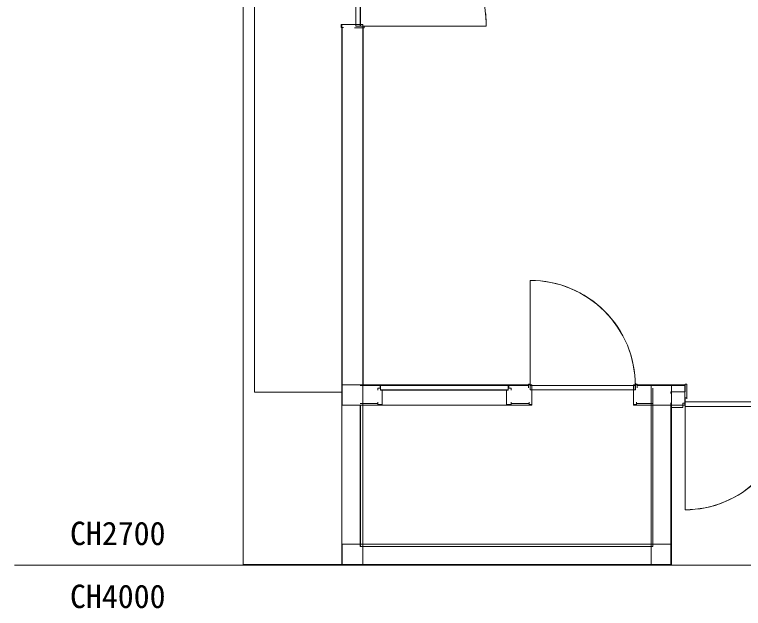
# Model space of a CAD drawing. Units: millimetres, scale not verified. Extents: x -26608 to 26608, y -19482 to 19482.
# Drawn here: x -26608 to -20156, y -10605 to -5348 of the extents above; entities that cross this region are included whole.
import ezdxf
from ezdxf.enums import TextEntityAlignment as Align

# ---------------------------------------------------------------- set-up
doc = ezdxf.new("R2010")
doc.units = ezdxf.units.MM
doc.header["$LTSCALE"] = 100
doc.layers.add('0-1___', color=7, linetype='Continuous', lineweight=18)
doc.layers.add('0-3_220418_3__________________', color=7, linetype='Continuous', lineweight=18)
doc.styles.add('ＭＳ ゴシック', font='')
doc.styles.get('ＭＳ ゴシック').set_extended_font_data('MS Gothic')

# ---------------------------------------------------------------- blocks, each defined once
blk = doc.blocks.new('____')
at = {"layer": '0-1___'}
for p, q in [((-23068.3, -5354), (-23068.3, -10138)), ((-22882.3, -10138), (-22882.3, -5354)), ((-23066.5, -5379), (-23066.5, -8724.5)), ((-21386, -8544.5), (-23066.5, -8544.5)), ((-21386, -8724.5), (-21386, -8544.5)), ((-20330.1, -8548.5), (-20330.1, -10140.5)), ((-20150.1, -10140.5), (-20150.1, -8548.5)), ((-20031.5, -8724.5), (-20031.5, -8544.5)), ((-21386, -8724.5), (-23066.5, -8724.5)), ((-20031.5, -8724.5), (-20486, -8724.5)), ((-20155.5, -10134.5), (-20155.5, -9954.5)), ((-22882.3, -10138), (-23068.3, -10138))]:
    blk.add_line(p, q, dxfattribs=at)
at = {"layer": '0-1___', "color": 5}
for p, q in [((-23943.5, -10140.5), (-25966.4, -10140.5)), ((-16116.5, -10140.5), (-20150.1, -10140.5))]:
    blk.add_line(p, q, dxfattribs=at)
at = {"layer": '0-1___'}
for points in [[(-20031.5, -8544.5), (-20486, -8544.5), (-20486, -8724.5)], [(-20155.5, -9954.5), (-23066.5, -9954.5), (-23066.5, -10134.5)]]:
    blk.add_lwpolyline(points, dxfattribs=at)
at = {"layer": '0-3_220418_3__________________'}
for p, q in [((-23943.5, -10140.5), (-23943.5, -1846.5)), ((-23841, -8609), (-23841, -3099)), ((-22905.5, -3139), (-22905.5, -5369)), ((-23076.5, -5379), (-23076.5, -5354)), ((-22882.3, -5354), (-23076.5, -5354)), ((-23054, -5379), (-23076.5, -5379)), ((-22870.5, -5384), (-22957, -5384)), ((-21790.5, -5369), (-22945.5, -5369)), ((-22880.5, -8548.5), (-22880.5, -5384)), ((-22870.5, -5384), (-22870.5, -5369)), ((-21401, -8548.5), (-21401, -7618.5)), ((-22730, -8548.5), (-22905.5, -8548.5)), ((-22751, -8589), (-22751, -8574)), ((-22730, -8574), (-22751, -8574)), ((-22730, -8574), (-22730, -8543.5)), ((-22726, -8543.5), (-22730, -8543.5)), ((-22726, -8543.5), (-22726, -8589)), ((-21596, -8548.5), (-22726, -8548.5)), ((-21596, -8589), (-21596, -8548.5)), ((-21416, -8548.5), (-21592, -8548.5)), ((-21401, -8538.5), (-21416, -8538.5)), ((-21416, -8570.5), (-21416, -8538.5)), ((-21401, -8588.5), (-21401, -8538.5)), ((-21401, -8588.5), (-21401, -8548.5)), ((-20471, -8548.5), (-21401, -8548.5)), ((-20471, -8588.5), (-20471, -8538.5)), ((-20456, -8538.5), (-20471, -8538.5)), ((-20471, -8548.5), (-20471, -8588.5)), ((-20456, -8570.5), (-20456, -8538.5)), ((-20031, -8548.5), (-20456, -8548.5)), ((-20316.5, -9973.5), (-20316.5, -8573.5)), ((-20031, -8604), (-20031, -8538.5)), ((-20016, -8538.5), (-20031, -8538.5)), ((-20016, -8538.5), (-20016, -8668.5)), ((-23066.5, -8609), (-23841, -8609)), ((-21596, -8589), (-22726, -8589)), ((-21611, -8589), (-21611, -8718)), ((-20471, -8588.5), (-21401, -8588.5)), ((-21386, -8718), (-21386, -8588.5)), ((-20486, -8718), (-20486, -8588.5)), ((-20155.5, -8619), (-20155.5, -8604)), ((-20031, -8604), (-20155.5, -8604)), ((-22751, -8708), (-22905.5, -8708)), ((-22751, -8718), (-22751, -8698)), ((-21571, -8718), (-21571, -8698)), ((-21411, -8708), (-21571, -8708)), ((-21411, -8695.5), (-21411, -8718)), ((-20461, -8695.5), (-20461, -8718)), ((-20316.5, -8708), (-20461, -8708)), ((-20155.5, -10134.5), (-20155.5, -8704)), ((-22905.5, -9973.5), (-22905.5, -8724.5)), ((-21571, -8718), (-21611, -8718)), ((-21386, -8718), (-21411, -8718)), ((-20461, -8718), (-20486, -8718)), ((-20031, -8734.5), (-20031, -9649.5)), ((-18201, -8734.5), (-20031, -8734.5)), ((-20316.5, -9973.5), (-22905.5, -9973.5)), ((-20155.5, -10134.5), (-23943.5, -10134.5)), ((-20150.1, -10140.5), (-23943.5, -10140.5)), ((-20155.5, -10134.5), (-20155.5, -10140.5))]:
    blk.add_line(p, q, dxfattribs=at)
for points in [[(-21790.5, -5369), (-21795.9, -5259.7)], [(-22945.5, -3139), (-22945.5, -5369)], [(-20471, -8548.5), (-20475.5, -8457.4), (-20488.9, -8367.1), (-20511.1, -8278.6), (-20541.8, -8192.6), (-20580.9, -8110.1), (-20627.8, -8031.8), (-20682.1, -7958.5), (-20743.4, -7890.9), (-20811.1, -7829.6), (-20884.4, -7775.3), (-20962.6, -7728.3), (-21045.2, -7689.3), (-21131.1, -7658.6), (-21219.6, -7636.4), (-21309.9, -7623), (-21401, -7618.5)], [(-21571, -8589), (-21571, -8574), (-21592, -8574), (-21592, -8543.5), (-21596, -8543.5), (-21596, -8589)], [(-22711, -8589), (-22711, -8718), (-22751, -8718)], [(-20016, -8657), (-20031, -8657), (-20031, -8704.5), (-20050, -8704.5), (-20050, -8744.5), (-20155.5, -8744.5), (-20155.5, -8704.5)], [(-18201, -8694.5), (-20031, -8694.5), (-20031, -8734.5)], [(-20031, -9649.5), (-19941.4, -9645.1), (-19852.5, -9631.9), (-19765.4, -9610.1), (-19680.9, -9579.9), (-19599.7, -9541.5), (-19522.7, -9495.3), (-19450.6, -9441.8), (-19384, -9381.5), (-19323.7, -9315), (-19270.3, -9242.9), (-19224.1, -9165.9), (-19185.7, -9084.7), (-19155.4, -9000.1), (-19133.6, -8913), (-19120.5, -8824.2), (-19116, -8734.5)]]:
    blk.add_lwpolyline(points, dxfattribs=at)

msp = doc.modelspace()

# ---------------------------------------------------------------- linework, layer by layer
at = {"layer": '0-1___', "color": 5}
for p, q in [((-26608.2, -10222.6), (-24585.4, -10222.6)), ((-20791.9, -10222.6), (-16758.4, -10222.6))]:
    msp.add_line(p, q, dxfattribs=at)
at = {"layer": '0-1___'}
for points in [[(-23710.1, -10220.1), (-23524.1, -10220.1), (-23524.1, -5436.1), (-23710.1, -5436.1)], [(-23708.4, -8626.6), (-23708.4, -8806.6), (-22027.9, -8806.6), (-22027.9, -8626.6)], [(-21127.9, -8626.6), (-21127.9, -8806.6), (-20673.4, -8806.6), (-20673.4, -8626.6)], [(-20971.9, -10222.6), (-20791.9, -10222.6), (-20791.9, -8630.6), (-20971.9, -8630.6)], [(-23708.4, -10036.6), (-23708.4, -10216.6), (-20797.4, -10216.6), (-20797.4, -10036.6)]]:
    msp.add_lwpolyline(points, close=True, dxfattribs=at)
at = {"layer": '0-3_220418_3__________________'}
for p, q in [((-24585.4, -10222.6), (-24585.4, -2936.1)), ((-24482.9, -8691.1), (-24482.9, -3181.1)), ((-23718.4, -5461.1), (-23718.4, -5436.1)), ((-23718.4, -5436.1), (-23587.4, -5436.1)), ((-23695.9, -5461.1), (-23718.4, -5461.1)), ((-23708.4, -8691.1), (-23708.4, -5461.1)), ((-23598.9, -5466.1), (-23512.4, -5466.1)), ((-23587.4, -5451.1), (-23587.4, -5436.1)), ((-23587.4, -5451.1), (-23512.4, -5451.1)), ((-22432.4, -5451.1), (-23547.4, -5451.1)), ((-23522.4, -8630.6), (-23522.4, -5466.1)), ((-23512.4, -5466.1), (-23512.4, -5451.1)), ((-22042.9, -8630.6), (-22042.9, -7700.6)), ((-23371.9, -8630.6), (-23547.4, -8630.6)), ((-22057.9, -8630.6), (-22233.9, -8630.6)), ((-22057.9, -8620.6), (-22042.9, -8620.6)), ((-22057.9, -8652.6), (-22057.9, -8620.6)), ((-22042.9, -8670.6), (-22042.9, -8620.6)), ((-21112.9, -8670.6), (-21112.9, -8620.6)), ((-21097.9, -8620.6), (-21112.9, -8620.6)), ((-21097.9, -8652.6), (-21097.9, -8620.6)), ((-20672.9, -8630.6), (-21097.9, -8630.6)), ((-24482.9, -8691.1), (-23708.4, -8691.1)), ((-22042.9, -8670.6), (-22027.9, -8670.6)), ((-22027.9, -8800.1), (-22027.9, -8670.6)), ((-21112.9, -8670.6), (-21127.9, -8670.6)), ((-21127.9, -8800.1), (-21127.9, -8670.6)), ((-20958.4, -10055.6), (-20958.4, -8655.6)), ((-23392.9, -8790.1), (-23547.4, -8790.1)), ((-23547.4, -10055.6), (-23547.4, -8806.6)), ((-22052.9, -8790.1), (-22212.9, -8790.1)), ((-22052.9, -8777.6), (-22052.9, -8800.1)), ((-22052.9, -8800.1), (-22027.9, -8800.1)), ((-21102.9, -8800.1), (-21127.9, -8800.1)), ((-21102.9, -8777.6), (-21102.9, -8800.1)), ((-20958.4, -8790.1), (-21102.9, -8790.1)), ((-20797.4, -10216.6), (-20797.4, -8786.1)), ((-20672.9, -8816.6), (-20672.9, -9731.6)), ((-20958.4, -10055.6), (-23547.4, -10055.6)), ((-24585.4, -10216.6), (-23708.4, -10216.6)), ((-20797.4, -10222.6), (-24585.4, -10222.6)), ((-20797.4, -10216.6), (-23708.4, -10216.6)), ((-20797.4, -10216.6), (-20797.4, -10222.6))]:
    msp.add_line(p, q, dxfattribs=at)
for points in [[(-23587.4, -5451.1), (-23587.4, -3221.1), (-23547.4, -3221.1), (-23547.4, -5451.1)], [(-23367.9, -8630.6), (-23367.9, -8671.1), (-22237.9, -8671.1), (-22237.9, -8630.6)], [(-21112.9, -8670.6), (-22042.9, -8670.6), (-22042.9, -8630.6), (-21112.9, -8630.6)]]:
    msp.add_lwpolyline(points, close=True, dxfattribs=at)
for points in [[(-23392.9, -8671.1), (-23392.9, -8656.1), (-23371.9, -8656.1), (-23371.9, -8625.6), (-23367.9, -8625.6), (-23367.9, -8671.1), (-23352.9, -8671.1), (-23352.9, -8800.1), (-23392.9, -8800.1), (-23392.9, -8780.1)], [(-22212.9, -8671.1), (-22212.9, -8656.1), (-22233.9, -8656.1), (-22233.9, -8625.6), (-22237.9, -8625.6), (-22237.9, -8671.1), (-22252.9, -8671.1), (-22252.9, -8800.1), (-22212.9, -8800.1), (-22212.9, -8780.1)], [(-20797.4, -8701.1), (-20797.4, -8686.1), (-20672.9, -8686.1), (-20672.9, -8620.6), (-20657.9, -8620.6), (-20657.9, -8750.6)], [(-20657.9, -8739.1), (-20672.9, -8739.1), (-20672.9, -8786.6), (-20691.9, -8786.6), (-20691.9, -8826.6), (-20797.3, -8826.6), (-20797.3, -8786.6)], [(-18842.9, -8776.6), (-20672.9, -8776.6), (-20672.9, -8816.6), (-18842.9, -8816.6)]]:
    msp.add_lwpolyline(points, dxfattribs=at)
for centre, radius, start, end in [((-23547.4, -5451.1), 1115, 0, 45), ((-22042.9, -8630.6), 930, 45, 90), ((-22042.9, -8630.6), 930, 0, 45), ((-20672.9, -8816.6), 915, 270, 315)]:
    msp.add_arc(centre, radius, start, end, dxfattribs=at)

# ---------------------------------------------------------------- block references
at = {"layer": '0-1___'}
msp.add_blockref('____', (-641.8, -82), dxfattribs=at)

# ---------------------------------------------------------------- texts
at = {"layer": '0-1___', "style": 'ＭＳ ゴシック'}
for s, p in [('CH2700', (-26117.5, -10106.1)), ('CH4000', (-26117.5, -10663.4))]:
    msp.add_text(s, height=207.2, dxfattribs=at).set_placement(p, align=Align.BOTTOM_LEFT)

doc.saveas('drawing.dxf')
